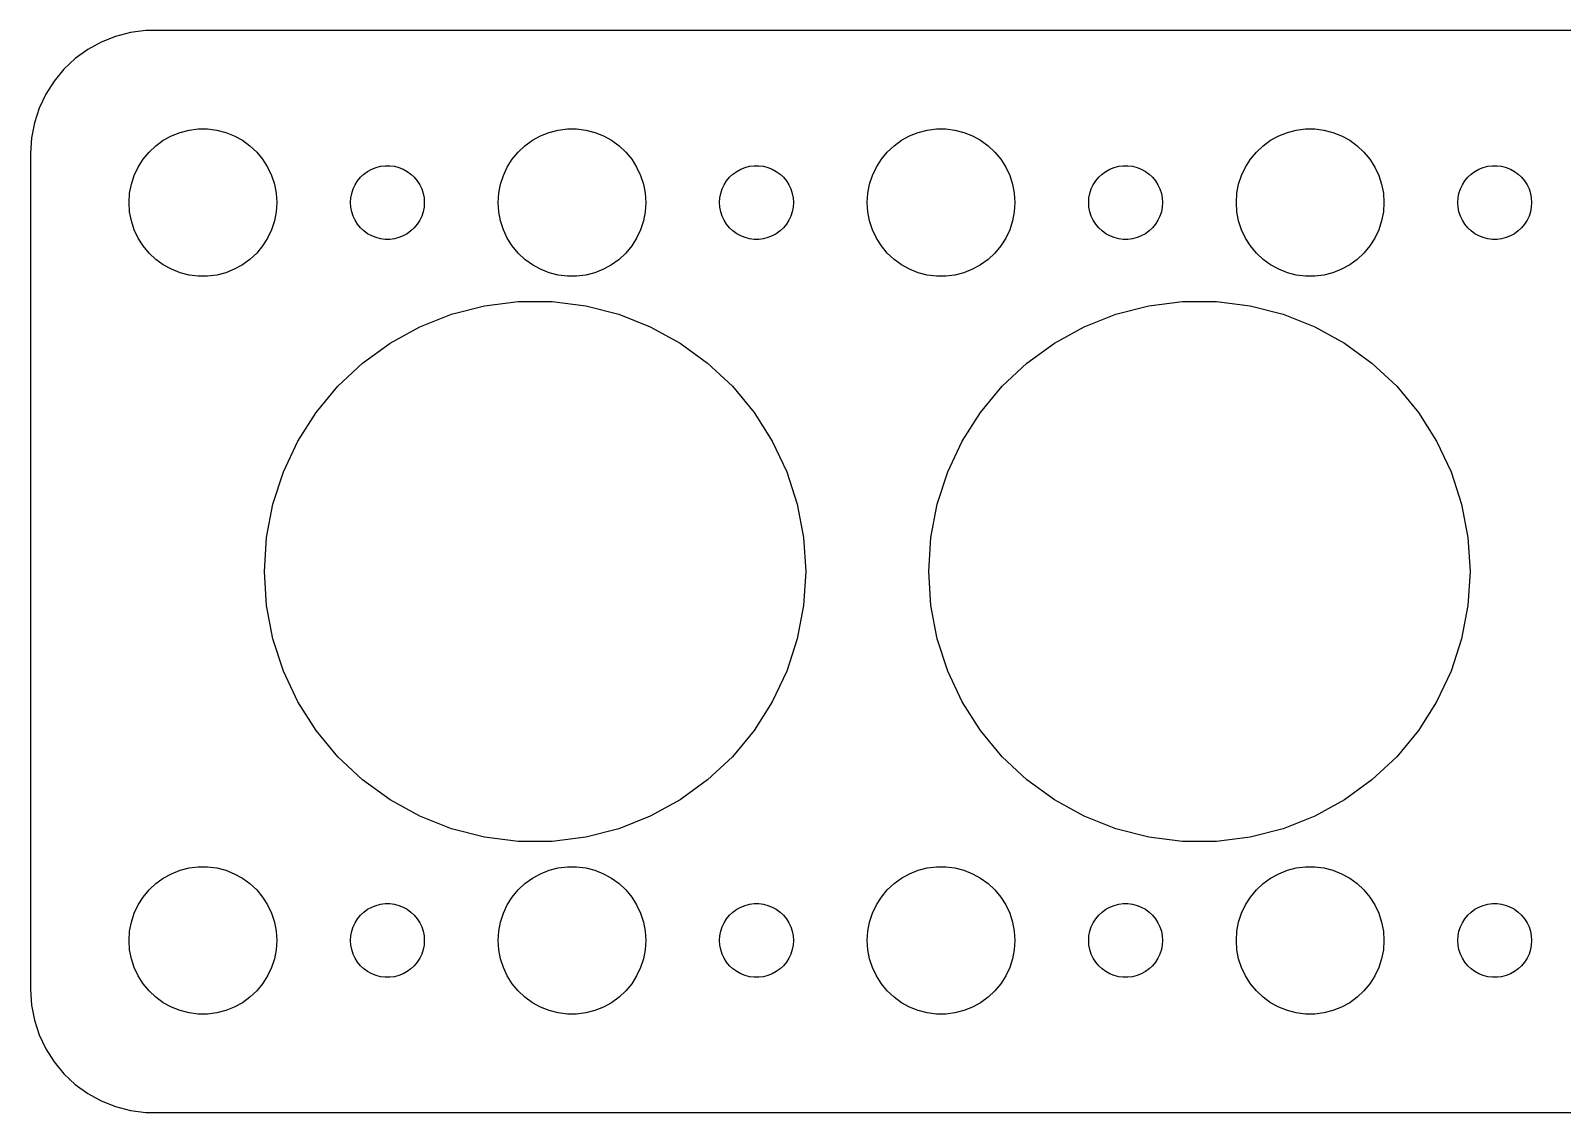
# Model space of a CAD drawing. Header units: metres. Extents: x -74 to 74, y 32 to 76.
# Drawn here: x -74.5 to -12.2, y 32 to 76 of the extents above; entities that cross this region are included whole.
import ezdxf

# ---------------------------------------------------------------- set-up
doc = ezdxf.new("R2010")
doc.units = ezdxf.units.M

msp = doc.modelspace()

# ---------------------------------------------------------------- linework, layer by layer
for p, q in [((-69.8139, 75.9901), (-70.4369, 75.9114)), ((69.8139, 75.9901), (-69.8139, 75.9901)), ((-71.6289, 75.5241), (-72.1791, 75.2216)), ((-71.0451, 75.7553), (-71.6289, 75.5241)), ((-70.4369, 75.9114), (-71.0451, 75.7553)), ((-72.6871, 74.8526), (-73.1448, 74.4227)), ((-72.1791, 75.2216), (-72.6871, 74.8526)), ((-73.1448, 74.4227), (-73.5451, 73.9389)), ((-73.5451, 73.9389), (-73.8815, 73.4088)), ((-74.1489, 72.8406), (-74.3429, 72.2434)), ((-73.8815, 73.4088), (-74.1489, 72.8406)), ((-74.3429, 72.2434), (-74.4606, 71.6267)), ((-74.4606, 71.6267), (-74.5, 71)), ((-69.1075, 71.533), (-68.7773, 71.7145)), ((-68.7773, 71.7145), (-68.427, 71.8532)), ((-68.427, 71.8532), (-68.0621, 71.9469)), ((-68.0621, 71.9469), (-67.6884, 71.9941)), ((-67.6884, 71.9941), (-67.3116, 71.9941)), ((-67.3116, 71.9941), (-66.9379, 71.9469)), ((-66.9379, 71.9469), (-66.573, 71.8532)), ((-66.573, 71.8532), (-66.2227, 71.7145)), ((-66.2227, 71.7145), (-65.8925, 71.533)), ((-54.1075, 71.533), (-53.7773, 71.7145)), ((-53.7773, 71.7145), (-53.427, 71.8532)), ((-53.427, 71.8532), (-53.0621, 71.9469)), ((-53.0621, 71.9469), (-52.6884, 71.9941)), ((-52.6884, 71.9941), (-52.3116, 71.9941)), ((-52.3116, 71.9941), (-51.9379, 71.9469)), ((-51.9379, 71.9469), (-51.5729, 71.8532)), ((-51.5729, 71.8532), (-51.2227, 71.7145)), ((-51.2227, 71.7145), (-50.8925, 71.533)), ((-39.1075, 71.533), (-38.7773, 71.7145)), ((-38.7773, 71.7145), (-38.427, 71.8532)), ((-38.427, 71.8532), (-38.0621, 71.9469)), ((-38.0621, 71.9469), (-37.6884, 71.9941)), ((-37.6884, 71.9941), (-37.3116, 71.9941)), ((-37.3116, 71.9941), (-36.9379, 71.9469)), ((-36.9379, 71.9469), (-36.5729, 71.8532)), ((-36.5729, 71.8532), (-36.2227, 71.7145)), ((-36.2227, 71.7145), (-35.8925, 71.533)), ((-24.1075, 71.533), (-23.7773, 71.7145)), ((-23.7773, 71.7145), (-23.427, 71.8532)), ((-23.427, 71.8532), (-23.0621, 71.9469)), ((-23.0621, 71.9469), (-22.6884, 71.9941)), ((-22.6884, 71.9941), (-22.3116, 71.9941)), ((-22.3116, 71.9941), (-21.9379, 71.9469)), ((-21.9379, 71.9469), (-21.5729, 71.8532)), ((-21.5729, 71.8532), (-21.2227, 71.7145)), ((-21.2227, 71.7145), (-20.8925, 71.533)), ((-74.5, 71), (-74.5, 37)), ((-69.927, 70.7634), (-69.6869, 71.0536)), ((-69.6869, 71.0536), (-69.4123, 71.3115)), ((-69.4123, 71.3115), (-69.1075, 71.533)), ((-65.8925, 71.533), (-65.5877, 71.3115)), ((-65.5877, 71.3115), (-65.3131, 71.0536)), ((-65.3131, 71.0536), (-65.073, 70.7634)), ((-54.927, 70.7634), (-54.6869, 71.0536)), ((-54.6869, 71.0536), (-54.4123, 71.3115)), ((-54.4123, 71.3115), (-54.1075, 71.533)), ((-50.8925, 71.533), (-50.5877, 71.3115)), ((-50.5877, 71.3115), (-50.3131, 71.0536)), ((-50.3131, 71.0536), (-50.0729, 70.7634)), ((-39.927, 70.7634), (-39.6869, 71.0536)), ((-39.6869, 71.0536), (-39.4123, 71.3115)), ((-39.4123, 71.3115), (-39.1075, 71.533)), ((-35.8925, 71.533), (-35.5877, 71.3115)), ((-35.5877, 71.3115), (-35.3131, 71.0536)), ((-35.3131, 71.0536), (-35.0729, 70.7634)), ((-24.927, 70.7634), (-24.6869, 71.0536)), ((-24.6869, 71.0536), (-24.4123, 71.3115)), ((-24.4123, 71.3115), (-24.1075, 71.533)), ((-20.8925, 71.533), (-20.5877, 71.3115)), ((-20.5877, 71.3115), (-20.3131, 71.0536)), ((-20.3131, 71.0536), (-20.0729, 70.7634)), ((-70.2893, 70.1044), (-70.1289, 70.4453)), ((-70.1289, 70.4453), (-69.927, 70.7634)), ((-65.073, 70.7634), (-64.8711, 70.4453)), ((-64.8711, 70.4453), (-64.7107, 70.1044)), ((-60.8037, 70.2665), (-60.6387, 70.3572)), ((-60.6387, 70.3572), (-60.4635, 70.4266)), ((-60.4635, 70.4266), (-60.2811, 70.4734)), ((-60.2811, 70.4734), (-60.0942, 70.497)), ((-60.0942, 70.497), (-59.9058, 70.497)), ((-59.9058, 70.497), (-59.7189, 70.4734)), ((-59.7189, 70.4734), (-59.5365, 70.4266)), ((-59.5365, 70.4266), (-59.3613, 70.3572)), ((-59.3613, 70.3572), (-59.1963, 70.2665)), ((-55.2893, 70.1044), (-55.1289, 70.4453)), ((-55.1289, 70.4453), (-54.927, 70.7634)), ((-50.0729, 70.7634), (-49.8711, 70.4453)), ((-49.8711, 70.4453), (-49.7107, 70.1044)), ((-45.8037, 70.2665), (-45.6387, 70.3572)), ((-45.6387, 70.3572), (-45.4635, 70.4266)), ((-45.4635, 70.4266), (-45.2811, 70.4734)), ((-45.2811, 70.4734), (-45.0942, 70.497)), ((-45.0942, 70.497), (-44.9058, 70.497)), ((-44.9058, 70.497), (-44.7189, 70.4734)), ((-44.7189, 70.4734), (-44.5365, 70.4266)), ((-44.5365, 70.4266), (-44.3613, 70.3572)), ((-44.3613, 70.3572), (-44.1963, 70.2665)), ((-40.2893, 70.1044), (-40.1289, 70.4453)), ((-40.1289, 70.4453), (-39.927, 70.7634)), ((-35.0729, 70.7634), (-34.8711, 70.4453)), ((-34.8711, 70.4453), (-34.7107, 70.1044)), ((-30.8037, 70.2665), (-30.6387, 70.3572)), ((-30.6387, 70.3572), (-30.4635, 70.4266)), ((-30.4635, 70.4266), (-30.2811, 70.4734)), ((-30.2811, 70.4734), (-30.0942, 70.497)), ((-30.0942, 70.497), (-29.9058, 70.497)), ((-29.9058, 70.497), (-29.7189, 70.4734)), ((-29.7189, 70.4734), (-29.5365, 70.4266)), ((-29.5365, 70.4266), (-29.3613, 70.3572)), ((-29.3613, 70.3572), (-29.1963, 70.2665)), ((-25.2893, 70.1044), (-25.1289, 70.4453)), ((-25.1289, 70.4453), (-24.927, 70.7634)), ((-20.0729, 70.7634), (-19.8711, 70.4453)), ((-19.8711, 70.4453), (-19.7107, 70.1044)), ((-15.8037, 70.2665), (-15.6387, 70.3572)), ((-15.6387, 70.3572), (-15.4635, 70.4266)), ((-15.4635, 70.4266), (-15.2811, 70.4734)), ((-15.2811, 70.4734), (-15.0942, 70.497)), ((-15.0942, 70.497), (-14.9058, 70.497)), ((-14.9058, 70.497), (-14.7189, 70.4734)), ((-14.7189, 70.4734), (-14.5365, 70.4266)), ((-14.5365, 70.4266), (-14.3613, 70.3572)), ((-14.3613, 70.3572), (-14.1963, 70.2665)), ((-70.4763, 69.376), (-70.4057, 69.7461)), ((-70.4057, 69.7461), (-70.2893, 70.1044)), ((-64.7107, 70.1044), (-64.5943, 69.7461)), ((-64.5943, 69.7461), (-64.5237, 69.376)), ((-61.3947, 69.5522), (-61.3145, 69.7226)), ((-61.3145, 69.7226), (-61.2135, 69.8817)), ((-61.2135, 69.8817), (-61.0934, 70.0268)), ((-61.0934, 70.0268), (-60.9561, 70.1558)), ((-60.9561, 70.1558), (-60.8037, 70.2665)), ((-59.1963, 70.2665), (-59.0439, 70.1558)), ((-59.0439, 70.1558), (-58.9065, 70.0268)), ((-58.9065, 70.0268), (-58.7865, 69.8817)), ((-58.7865, 69.8817), (-58.6855, 69.7226)), ((-58.6855, 69.7226), (-58.6053, 69.5522)), ((-55.4763, 69.376), (-55.4057, 69.7461)), ((-55.4057, 69.7461), (-55.2893, 70.1044)), ((-49.7107, 70.1044), (-49.5942, 69.7461)), ((-49.5942, 69.7461), (-49.5237, 69.376)), ((-46.3947, 69.5522), (-46.3145, 69.7226)), ((-46.3145, 69.7226), (-46.2135, 69.8817)), ((-46.2135, 69.8817), (-46.0934, 70.0268)), ((-46.0934, 70.0268), (-45.9561, 70.1558)), ((-45.9561, 70.1558), (-45.8037, 70.2665)), ((-44.1963, 70.2665), (-44.0439, 70.1558)), ((-44.0439, 70.1558), (-43.9065, 70.0268)), ((-43.9065, 70.0268), (-43.7865, 69.8817)), ((-43.7865, 69.8817), (-43.6855, 69.7226)), ((-43.6855, 69.7226), (-43.6053, 69.5522)), ((-40.4763, 69.376), (-40.4057, 69.7461)), ((-40.4057, 69.7461), (-40.2893, 70.1044)), ((-34.7107, 70.1044), (-34.5942, 69.7461)), ((-34.5942, 69.7461), (-34.5237, 69.376)), ((-31.3947, 69.5522), (-31.3145, 69.7226)), ((-31.3145, 69.7226), (-31.2135, 69.8817)), ((-31.2135, 69.8817), (-31.0934, 70.0268)), ((-31.0934, 70.0268), (-30.9561, 70.1558)), ((-30.9561, 70.1558), (-30.8037, 70.2665)), ((-29.1963, 70.2665), (-29.0439, 70.1558)), ((-29.0439, 70.1558), (-28.9065, 70.0268)), ((-28.9065, 70.0268), (-28.7865, 69.8817)), ((-28.7865, 69.8817), (-28.6855, 69.7226)), ((-28.6855, 69.7226), (-28.6053, 69.5522)), ((-25.4763, 69.376), (-25.4057, 69.7461)), ((-25.4057, 69.7461), (-25.2893, 70.1044)), ((-19.7107, 70.1044), (-19.5942, 69.7461)), ((-19.5942, 69.7461), (-19.5237, 69.376)), ((-16.3947, 69.5522), (-16.3145, 69.7226)), ((-16.3145, 69.7226), (-16.2135, 69.8817)), ((-16.2135, 69.8817), (-16.0934, 70.0268)), ((-16.0934, 70.0268), (-15.9561, 70.1558)), ((-15.9561, 70.1558), (-15.8037, 70.2665)), ((-14.1963, 70.2665), (-14.0439, 70.1558)), ((-14.0439, 70.1558), (-13.9065, 70.0268)), ((-13.9065, 70.0268), (-13.7865, 69.8817)), ((-13.7865, 69.8817), (-13.6855, 69.7226)), ((-13.6855, 69.7226), (-13.6053, 69.5522)), ((-70.5, 69), (-70.4763, 69.376)), ((-64.5237, 69.376), (-64.5, 69)), ((-61.5, 69), (-61.4882, 69.188)), ((-61.4882, 69.188), (-61.4529, 69.373)), ((-61.4529, 69.373), (-61.3947, 69.5522)), ((-58.6053, 69.5522), (-58.5471, 69.373)), ((-58.5471, 69.373), (-58.5118, 69.188)), ((-58.5118, 69.188), (-58.5, 69)), ((-55.5, 69), (-55.4763, 69.376)), ((-49.5237, 69.376), (-49.5, 69)), ((-46.5, 69), (-46.4882, 69.188)), ((-46.4882, 69.188), (-46.4529, 69.373)), ((-46.4529, 69.373), (-46.3947, 69.5522)), ((-43.6053, 69.5522), (-43.5471, 69.373)), ((-43.5471, 69.373), (-43.5118, 69.188)), ((-43.5118, 69.188), (-43.5, 69)), ((-40.5, 69), (-40.4763, 69.376)), ((-34.5237, 69.376), (-34.5, 69)), ((-31.5, 69), (-31.4882, 69.188)), ((-31.4882, 69.188), (-31.4529, 69.373)), ((-31.4529, 69.373), (-31.3947, 69.5522)), ((-28.6053, 69.5522), (-28.5471, 69.373)), ((-28.5471, 69.373), (-28.5118, 69.188)), ((-28.5118, 69.188), (-28.5, 69)), ((-25.5, 69), (-25.4763, 69.376)), ((-19.5237, 69.376), (-19.5, 69)), ((-16.5, 69), (-16.4882, 69.188)), ((-16.4882, 69.188), (-16.4529, 69.373)), ((-16.4529, 69.373), (-16.3947, 69.5522)), ((-13.6053, 69.5522), (-13.5471, 69.373)), ((-13.5471, 69.373), (-13.5118, 69.188)), ((-13.5118, 69.188), (-13.5, 69)), ((-70.4763, 68.624), (-70.5, 69)), ((-70.4057, 68.2539), (-70.4763, 68.624)), ((-64.5237, 68.624), (-64.5943, 68.2539)), ((-64.5, 69), (-64.5237, 68.624)), ((-61.4882, 68.812), (-61.5, 69)), ((-61.4529, 68.627), (-61.4882, 68.812)), ((-61.3947, 68.4478), (-61.4529, 68.627)), ((-58.5471, 68.627), (-58.6053, 68.4478)), ((-58.5118, 68.812), (-58.5471, 68.627)), ((-58.5, 69), (-58.5118, 68.812)), ((-55.4763, 68.624), (-55.5, 69)), ((-55.4057, 68.2539), (-55.4763, 68.624)), ((-49.5237, 68.624), (-49.5942, 68.2539)), ((-49.5, 69), (-49.5237, 68.624)), ((-46.4882, 68.812), (-46.5, 69)), ((-46.4529, 68.627), (-46.4882, 68.812)), ((-46.3947, 68.4478), (-46.4529, 68.627)), ((-43.5471, 68.627), (-43.6053, 68.4478)), ((-43.5118, 68.812), (-43.5471, 68.627)), ((-43.5, 69), (-43.5118, 68.812)), ((-40.4763, 68.624), (-40.5, 69)), ((-40.4057, 68.2539), (-40.4763, 68.624)), ((-34.5237, 68.624), (-34.5942, 68.2539)), ((-34.5, 69), (-34.5237, 68.624)), ((-31.4882, 68.812), (-31.5, 69)), ((-31.4529, 68.627), (-31.4882, 68.812)), ((-31.3947, 68.4478), (-31.4529, 68.627)), ((-28.5471, 68.627), (-28.6053, 68.4478)), ((-28.5118, 68.812), (-28.5471, 68.627)), ((-28.5, 69), (-28.5118, 68.812)), ((-25.4763, 68.624), (-25.5, 69)), ((-25.4057, 68.2539), (-25.4763, 68.624)), ((-19.5237, 68.624), (-19.5942, 68.2539)), ((-19.5, 69), (-19.5237, 68.624)), ((-16.4882, 68.812), (-16.5, 69)), ((-16.4529, 68.627), (-16.4882, 68.812)), ((-16.3947, 68.4478), (-16.4529, 68.627)), ((-13.5471, 68.627), (-13.6053, 68.4478)), ((-13.5118, 68.812), (-13.5471, 68.627)), ((-13.5, 69), (-13.5118, 68.812)), ((-70.2893, 67.8956), (-70.4057, 68.2539)), ((-70.1289, 67.5547), (-70.2893, 67.8956)), ((-64.7107, 67.8956), (-64.8711, 67.5547)), ((-64.5943, 68.2539), (-64.7107, 67.8956)), ((-61.3145, 68.2774), (-61.3947, 68.4478)), ((-61.2135, 68.1183), (-61.3145, 68.2774)), ((-61.0934, 67.9732), (-61.2135, 68.1183)), ((-60.9561, 67.8442), (-61.0934, 67.9732)), ((-58.9065, 67.9732), (-59.0439, 67.8442)), ((-58.7865, 68.1183), (-58.9065, 67.9732)), ((-58.6855, 68.2774), (-58.7865, 68.1183)), ((-58.6053, 68.4478), (-58.6855, 68.2774)), ((-55.2893, 67.8956), (-55.4057, 68.2539)), ((-55.1289, 67.5547), (-55.2893, 67.8956)), ((-49.7107, 67.8956), (-49.8711, 67.5547)), ((-49.5942, 68.2539), (-49.7107, 67.8956)), ((-46.3145, 68.2774), (-46.3947, 68.4478)), ((-46.2135, 68.1183), (-46.3145, 68.2774)), ((-46.0934, 67.9732), (-46.2135, 68.1183)), ((-45.9561, 67.8442), (-46.0934, 67.9732)), ((-43.9065, 67.9732), (-44.0439, 67.8442)), ((-43.7865, 68.1183), (-43.9065, 67.9732)), ((-43.6855, 68.2774), (-43.7865, 68.1183)), ((-43.6053, 68.4478), (-43.6855, 68.2774)), ((-40.2893, 67.8956), (-40.4057, 68.2539)), ((-40.1289, 67.5547), (-40.2893, 67.8956)), ((-34.7107, 67.8956), (-34.8711, 67.5547)), ((-34.5942, 68.2539), (-34.7107, 67.8956)), ((-31.3145, 68.2774), (-31.3947, 68.4478)), ((-31.2135, 68.1183), (-31.3145, 68.2774)), ((-31.0934, 67.9732), (-31.2135, 68.1183)), ((-30.9561, 67.8442), (-31.0934, 67.9732)), ((-28.9065, 67.9732), (-29.0439, 67.8442)), ((-28.7865, 68.1183), (-28.9065, 67.9732)), ((-28.6855, 68.2774), (-28.7865, 68.1183)), ((-28.6053, 68.4478), (-28.6855, 68.2774)), ((-25.2893, 67.8956), (-25.4057, 68.2539)), ((-25.1289, 67.5547), (-25.2893, 67.8956)), ((-19.7107, 67.8956), (-19.8711, 67.5547)), ((-19.5942, 68.2539), (-19.7107, 67.8956)), ((-16.3145, 68.2774), (-16.3947, 68.4478)), ((-16.2135, 68.1183), (-16.3145, 68.2774)), ((-16.0934, 67.9732), (-16.2135, 68.1183)), ((-15.9561, 67.8442), (-16.0934, 67.9732)), ((-13.9065, 67.9732), (-14.0439, 67.8442)), ((-13.7865, 68.1183), (-13.9065, 67.9732)), ((-13.6855, 68.2774), (-13.7865, 68.1183)), ((-13.6053, 68.4478), (-13.6855, 68.2774)), ((-69.927, 67.2366), (-70.1289, 67.5547)), ((-69.6869, 66.9464), (-69.927, 67.2366)), ((-65.073, 67.2366), (-65.3131, 66.9464)), ((-64.8711, 67.5547), (-65.073, 67.2366)), ((-60.8037, 67.7335), (-60.9561, 67.8442)), ((-60.6387, 67.6427), (-60.8037, 67.7335)), ((-60.4635, 67.5734), (-60.6387, 67.6427)), ((-60.2811, 67.5266), (-60.4635, 67.5734)), ((-60.0942, 67.5029), (-60.2811, 67.5266)), ((-59.9058, 67.5029), (-60.0942, 67.5029)), ((-59.7189, 67.5266), (-59.9058, 67.5029)), ((-59.5365, 67.5734), (-59.7189, 67.5266)), ((-59.3613, 67.6427), (-59.5365, 67.5734)), ((-59.1963, 67.7335), (-59.3613, 67.6427)), ((-59.0439, 67.8442), (-59.1963, 67.7335)), ((-54.927, 67.2366), (-55.1289, 67.5547)), ((-54.6869, 66.9464), (-54.927, 67.2366)), ((-50.0729, 67.2366), (-50.3131, 66.9464)), ((-49.8711, 67.5547), (-50.0729, 67.2366)), ((-45.8037, 67.7335), (-45.9561, 67.8442)), ((-45.6387, 67.6427), (-45.8037, 67.7335)), ((-45.4635, 67.5734), (-45.6387, 67.6427)), ((-45.2811, 67.5266), (-45.4635, 67.5734)), ((-45.0942, 67.5029), (-45.2811, 67.5266)), ((-44.9058, 67.5029), (-45.0942, 67.5029)), ((-44.7189, 67.5266), (-44.9058, 67.5029)), ((-44.5365, 67.5734), (-44.7189, 67.5266)), ((-44.3613, 67.6427), (-44.5365, 67.5734)), ((-44.1963, 67.7335), (-44.3613, 67.6427)), ((-44.0439, 67.8442), (-44.1963, 67.7335)), ((-39.927, 67.2366), (-40.1289, 67.5547)), ((-39.6869, 66.9464), (-39.927, 67.2366)), ((-35.0729, 67.2366), (-35.3131, 66.9464)), ((-34.8711, 67.5547), (-35.0729, 67.2366)), ((-30.8037, 67.7335), (-30.9561, 67.8442)), ((-30.6387, 67.6427), (-30.8037, 67.7335)), ((-30.4635, 67.5734), (-30.6387, 67.6427)), ((-30.2811, 67.5266), (-30.4635, 67.5734)), ((-30.0942, 67.5029), (-30.2811, 67.5266)), ((-29.9058, 67.5029), (-30.0942, 67.5029)), ((-29.7189, 67.5266), (-29.9058, 67.5029)), ((-29.5365, 67.5734), (-29.7189, 67.5266)), ((-29.3613, 67.6427), (-29.5365, 67.5734)), ((-29.1963, 67.7335), (-29.3613, 67.6427)), ((-29.0439, 67.8442), (-29.1963, 67.7335)), ((-24.927, 67.2366), (-25.1289, 67.5547)), ((-24.6869, 66.9464), (-24.927, 67.2366)), ((-20.0729, 67.2366), (-20.3131, 66.9464)), ((-19.8711, 67.5547), (-20.0729, 67.2366)), ((-15.8037, 67.7335), (-15.9561, 67.8442)), ((-15.6387, 67.6427), (-15.8037, 67.7335)), ((-15.4635, 67.5734), (-15.6387, 67.6427)), ((-15.2811, 67.5266), (-15.4635, 67.5734)), ((-15.0942, 67.5029), (-15.2811, 67.5266)), ((-14.9058, 67.5029), (-15.0942, 67.5029)), ((-14.7189, 67.5266), (-14.9058, 67.5029)), ((-14.5365, 67.5734), (-14.7189, 67.5266)), ((-14.3613, 67.6427), (-14.5365, 67.5734)), ((-14.1963, 67.7335), (-14.3613, 67.6427)), ((-14.0439, 67.8442), (-14.1963, 67.7335)), ((-69.4123, 66.6884), (-69.6869, 66.9464)), ((-69.1075, 66.467), (-69.4123, 66.6884)), ((-65.5877, 66.6884), (-65.8925, 66.467)), ((-65.3131, 66.9464), (-65.5877, 66.6884)), ((-54.4123, 66.6884), (-54.6869, 66.9464)), ((-54.1075, 66.467), (-54.4123, 66.6884)), ((-50.5877, 66.6884), (-50.8925, 66.467)), ((-50.3131, 66.9464), (-50.5877, 66.6884)), ((-39.4123, 66.6884), (-39.6869, 66.9464)), ((-39.1075, 66.467), (-39.4123, 66.6884)), ((-35.5877, 66.6884), (-35.8925, 66.467)), ((-35.3131, 66.9464), (-35.5877, 66.6884)), ((-24.4123, 66.6884), (-24.6869, 66.9464)), ((-24.1075, 66.467), (-24.4123, 66.6884)), ((-20.5877, 66.6884), (-20.8925, 66.467)), ((-20.3131, 66.9464), (-20.5877, 66.6884)), ((-68.7773, 66.2855), (-69.1075, 66.467)), ((-68.427, 66.1468), (-68.7773, 66.2855)), ((-68.0621, 66.0531), (-68.427, 66.1468)), ((-67.6884, 66.0059), (-68.0621, 66.0531)), ((-67.3116, 66.0059), (-67.6884, 66.0059)), ((-66.9379, 66.0531), (-67.3116, 66.0059)), ((-66.573, 66.1468), (-66.9379, 66.0531)), ((-66.2227, 66.2855), (-66.573, 66.1468)), ((-65.8925, 66.467), (-66.2227, 66.2855)), ((-53.7773, 66.2855), (-54.1075, 66.467)), ((-53.427, 66.1468), (-53.7773, 66.2855)), ((-53.0621, 66.0531), (-53.427, 66.1468)), ((-52.6884, 66.0059), (-53.0621, 66.0531)), ((-52.3116, 66.0059), (-52.6884, 66.0059)), ((-51.9379, 66.0531), (-52.3116, 66.0059)), ((-51.5729, 66.1468), (-51.9379, 66.0531)), ((-51.2227, 66.2855), (-51.5729, 66.1468)), ((-50.8925, 66.467), (-51.2227, 66.2855)), ((-38.7773, 66.2855), (-39.1075, 66.467)), ((-38.427, 66.1468), (-38.7773, 66.2855)), ((-38.0621, 66.0531), (-38.427, 66.1468)), ((-37.6884, 66.0059), (-38.0621, 66.0531)), ((-37.3116, 66.0059), (-37.6884, 66.0059)), ((-36.9379, 66.0531), (-37.3116, 66.0059)), ((-36.5729, 66.1468), (-36.9379, 66.0531)), ((-36.2227, 66.2855), (-36.5729, 66.1468)), ((-35.8925, 66.467), (-36.2227, 66.2855)), ((-23.7773, 66.2855), (-24.1075, 66.467)), ((-23.427, 66.1468), (-23.7773, 66.2855)), ((-23.0621, 66.0531), (-23.427, 66.1468)), ((-22.6884, 66.0059), (-23.0621, 66.0531)), ((-22.3116, 66.0059), (-22.6884, 66.0059)), ((-21.9379, 66.0531), (-22.3116, 66.0059)), ((-21.5729, 66.1468), (-21.9379, 66.0531)), ((-21.2227, 66.2855), (-21.5729, 66.1468)), ((-20.8925, 66.467), (-21.2227, 66.2855)), ((-57.3992, 64.4616), (-56.0612, 64.8051)), ((-56.0612, 64.8051), (-54.6907, 64.9783)), ((-54.6907, 64.9783), (-53.3093, 64.9783)), ((-53.3093, 64.9783), (-51.9388, 64.8051)), ((-51.9388, 64.8051), (-50.6008, 64.4616)), ((-30.3992, 64.4616), (-29.0612, 64.8051)), ((-29.0612, 64.8051), (-27.6907, 64.9783)), ((-27.6907, 64.9783), (-26.3093, 64.9783)), ((-26.3093, 64.9783), (-24.9388, 64.8051)), ((-24.9388, 64.8051), (-23.6008, 64.4616)), ((-58.6836, 63.9531), (-57.3992, 64.4616)), ((-50.6008, 64.4616), (-49.3164, 63.9531)), ((-31.6836, 63.9531), (-30.3992, 64.4616)), ((-23.6008, 64.4616), (-22.3164, 63.9531)), ((-59.8941, 63.2876), (-58.6836, 63.9531)), ((-49.3164, 63.9531), (-48.1059, 63.2876)), ((-32.8941, 63.2876), (-31.6836, 63.9531)), ((-22.3164, 63.9531), (-21.1059, 63.2876)), ((-61.0117, 62.4756), (-59.8941, 63.2876)), ((-48.1059, 63.2876), (-46.9883, 62.4756)), ((-34.0117, 62.4756), (-32.8941, 63.2876)), ((-21.1059, 63.2876), (-19.9883, 62.4756)), ((-62.0186, 61.53), (-61.0117, 62.4756)), ((-46.9883, 62.4756), (-45.9813, 61.53)), ((-35.0186, 61.53), (-34.0117, 62.4756)), ((-19.9883, 62.4756), (-18.9813, 61.53)), ((-62.8992, 60.4656), (-62.0186, 61.53)), ((-45.9813, 61.53), (-45.1008, 60.4656)), ((-35.8992, 60.4656), (-35.0186, 61.53)), ((-18.9813, 61.53), (-18.1008, 60.4656)), ((-63.6394, 59.2993), (-62.8992, 60.4656)), ((-45.1008, 60.4656), (-44.3606, 59.2993)), ((-36.6394, 59.2993), (-35.8992, 60.4656)), ((-18.1008, 60.4656), (-17.3606, 59.2993)), ((-64.2275, 58.0494), (-63.6394, 59.2993)), ((-44.3606, 59.2993), (-43.7724, 58.0494)), ((-37.2275, 58.0494), (-36.6394, 59.2993)), ((-17.3606, 59.2993), (-16.7724, 58.0494)), ((-64.6544, 56.7356), (-64.2275, 58.0494)), ((-43.7724, 58.0494), (-43.3456, 56.7356)), ((-37.6544, 56.7356), (-37.2275, 58.0494)), ((-16.7724, 58.0494), (-16.3456, 56.7356)), ((-64.9133, 55.3787), (-64.6544, 56.7356)), ((-43.3456, 56.7356), (-43.0867, 55.3787)), ((-37.9133, 55.3787), (-37.6544, 56.7356)), ((-16.3456, 56.7356), (-16.0867, 55.3787)), ((-65, 54), (-64.9133, 55.3787)), ((-43.0867, 55.3787), (-43, 54)), ((-38, 54), (-37.9133, 55.3787)), ((-16.0867, 55.3787), (-16, 54)), ((-64.9133, 52.6213), (-65, 54)), ((-43, 54), (-43.0867, 52.6213)), ((-37.9133, 52.6213), (-38, 54)), ((-16, 54), (-16.0867, 52.6213)), ((-64.6544, 51.2644), (-64.9133, 52.6213)), ((-43.0867, 52.6213), (-43.3456, 51.2644)), ((-37.6544, 51.2644), (-37.9133, 52.6213)), ((-16.0867, 52.6213), (-16.3456, 51.2644)), ((-64.2275, 49.9506), (-64.6544, 51.2644)), ((-43.3456, 51.2644), (-43.7724, 49.9506)), ((-37.2275, 49.9506), (-37.6544, 51.2644)), ((-16.3456, 51.2644), (-16.7724, 49.9506)), ((-63.6394, 48.7007), (-64.2275, 49.9506)), ((-43.7724, 49.9506), (-44.3606, 48.7007)), ((-36.6394, 48.7007), (-37.2275, 49.9506)), ((-16.7724, 49.9506), (-17.3606, 48.7007)), ((-62.8992, 47.5344), (-63.6394, 48.7007)), ((-44.3606, 48.7007), (-45.1008, 47.5344)), ((-35.8992, 47.5344), (-36.6394, 48.7007)), ((-17.3606, 48.7007), (-18.1008, 47.5344)), ((-62.0186, 46.47), (-62.8992, 47.5344)), ((-45.1008, 47.5344), (-45.9813, 46.47)), ((-35.0186, 46.47), (-35.8992, 47.5344)), ((-18.1008, 47.5344), (-18.9813, 46.47)), ((-61.0117, 45.5244), (-62.0186, 46.47)), ((-45.9813, 46.47), (-46.9883, 45.5244)), ((-34.0117, 45.5244), (-35.0186, 46.47)), ((-18.9813, 46.47), (-19.9883, 45.5244)), ((-59.8941, 44.7124), (-61.0117, 45.5244)), ((-46.9883, 45.5244), (-48.1059, 44.7124)), ((-32.8941, 44.7124), (-34.0117, 45.5244)), ((-19.9883, 45.5244), (-21.1059, 44.7124)), ((-58.6836, 44.0469), (-59.8941, 44.7124)), ((-48.1059, 44.7124), (-49.3164, 44.0469)), ((-31.6836, 44.0469), (-32.8941, 44.7124)), ((-21.1059, 44.7124), (-22.3164, 44.0469)), ((-57.3992, 43.5384), (-58.6836, 44.0469)), ((-49.3164, 44.0469), (-50.6008, 43.5384)), ((-30.3992, 43.5384), (-31.6836, 44.0469)), ((-22.3164, 44.0469), (-23.6008, 43.5384)), ((-56.0612, 43.1949), (-57.3992, 43.5384)), ((-54.6907, 43.0217), (-56.0612, 43.1949)), ((-53.3093, 43.0217), (-54.6907, 43.0217)), ((-51.9388, 43.1949), (-53.3093, 43.0217)), ((-50.6008, 43.5384), (-51.9388, 43.1949)), ((-29.0612, 43.1949), (-30.3992, 43.5384)), ((-27.6907, 43.0217), (-29.0612, 43.1949)), ((-26.3093, 43.0217), (-27.6907, 43.0217)), ((-24.9388, 43.1949), (-26.3093, 43.0217)), ((-23.6008, 43.5384), (-24.9388, 43.1949)), ((-69.1075, 41.533), (-68.7773, 41.7145)), ((-68.7773, 41.7145), (-68.427, 41.8532)), ((-68.427, 41.8532), (-68.0621, 41.9469)), ((-68.0621, 41.9469), (-67.6884, 41.9941)), ((-67.6884, 41.9941), (-67.3116, 41.9941)), ((-67.3116, 41.9941), (-66.9379, 41.9469)), ((-66.9379, 41.9469), (-66.573, 41.8532)), ((-66.573, 41.8532), (-66.2227, 41.7145)), ((-66.2227, 41.7145), (-65.8925, 41.533)), ((-54.1075, 41.533), (-53.7773, 41.7145)), ((-53.7773, 41.7145), (-53.427, 41.8532)), ((-53.427, 41.8532), (-53.0621, 41.9469)), ((-53.0621, 41.9469), (-52.6884, 41.9941)), ((-52.6884, 41.9941), (-52.3116, 41.9941)), ((-52.3116, 41.9941), (-51.9379, 41.9469)), ((-51.9379, 41.9469), (-51.5729, 41.8532)), ((-51.5729, 41.8532), (-51.2227, 41.7145)), ((-51.2227, 41.7145), (-50.8925, 41.533)), ((-39.1075, 41.533), (-38.7773, 41.7145)), ((-38.7773, 41.7145), (-38.427, 41.8532)), ((-38.427, 41.8532), (-38.0621, 41.9469)), ((-38.0621, 41.9469), (-37.6884, 41.9941)), ((-37.6884, 41.9941), (-37.3116, 41.9941)), ((-37.3116, 41.9941), (-36.9379, 41.9469)), ((-36.9379, 41.9469), (-36.5729, 41.8532)), ((-36.5729, 41.8532), (-36.2227, 41.7145)), ((-36.2227, 41.7145), (-35.8925, 41.533)), ((-24.1075, 41.533), (-23.7773, 41.7145)), ((-23.7773, 41.7145), (-23.427, 41.8532)), ((-23.427, 41.8532), (-23.0621, 41.9469)), ((-23.0621, 41.9469), (-22.6884, 41.9941)), ((-22.6884, 41.9941), (-22.3116, 41.9941)), ((-22.3116, 41.9941), (-21.9379, 41.9469)), ((-21.9379, 41.9469), (-21.5729, 41.8532)), ((-21.5729, 41.8532), (-21.2227, 41.7145)), ((-21.2227, 41.7145), (-20.8925, 41.533)), ((-69.6869, 41.0536), (-69.4123, 41.3116)), ((-69.4123, 41.3116), (-69.1075, 41.533)), ((-65.8925, 41.533), (-65.5877, 41.3116)), ((-65.5877, 41.3116), (-65.3131, 41.0536)), ((-54.6869, 41.0536), (-54.4123, 41.3116)), ((-54.4123, 41.3116), (-54.1075, 41.533)), ((-50.8925, 41.533), (-50.5877, 41.3116)), ((-50.5877, 41.3116), (-50.3131, 41.0536)), ((-39.6869, 41.0536), (-39.4123, 41.3116)), ((-39.4123, 41.3116), (-39.1075, 41.533)), ((-35.8925, 41.533), (-35.5877, 41.3116)), ((-35.5877, 41.3116), (-35.3131, 41.0536)), ((-24.6869, 41.0536), (-24.4123, 41.3116)), ((-24.4123, 41.3116), (-24.1075, 41.533)), ((-20.8925, 41.533), (-20.5877, 41.3116)), ((-20.5877, 41.3116), (-20.3131, 41.0536)), ((-70.1289, 40.4453), (-69.927, 40.7634)), ((-69.927, 40.7634), (-69.6869, 41.0536)), ((-65.3131, 41.0536), (-65.073, 40.7634)), ((-65.073, 40.7634), (-64.8711, 40.4453)), ((-60.4635, 40.4266), (-60.2811, 40.4734)), ((-60.2811, 40.4734), (-60.0942, 40.4971)), ((-60.0942, 40.4971), (-59.9058, 40.4971)), ((-59.9058, 40.4971), (-59.7189, 40.4734)), ((-59.7189, 40.4734), (-59.5365, 40.4266)), ((-55.1289, 40.4453), (-54.927, 40.7634)), ((-54.927, 40.7634), (-54.6869, 41.0536)), ((-50.3131, 41.0536), (-50.0729, 40.7634)), ((-50.0729, 40.7634), (-49.8711, 40.4453)), ((-45.4635, 40.4266), (-45.2811, 40.4734)), ((-45.2811, 40.4734), (-45.0942, 40.4971)), ((-45.0942, 40.4971), (-44.9058, 40.4971)), ((-44.9058, 40.4971), (-44.7189, 40.4734)), ((-44.7189, 40.4734), (-44.5365, 40.4266)), ((-40.1289, 40.4453), (-39.927, 40.7634)), ((-39.927, 40.7634), (-39.6869, 41.0536)), ((-35.3131, 41.0536), (-35.0729, 40.7634)), ((-35.0729, 40.7634), (-34.8711, 40.4453)), ((-30.4635, 40.4266), (-30.2811, 40.4734)), ((-30.2811, 40.4734), (-30.0942, 40.4971)), ((-30.0942, 40.4971), (-29.9058, 40.4971)), ((-29.9058, 40.4971), (-29.7189, 40.4734)), ((-29.7189, 40.4734), (-29.5365, 40.4266)), ((-25.1289, 40.4453), (-24.927, 40.7634)), ((-24.927, 40.7634), (-24.6869, 41.0536)), ((-20.3131, 41.0536), (-20.0729, 40.7634)), ((-20.0729, 40.7634), (-19.8711, 40.4453)), ((-15.4635, 40.4266), (-15.2811, 40.4734)), ((-15.2811, 40.4734), (-15.0942, 40.4971)), ((-15.0942, 40.4971), (-14.9058, 40.4971)), ((-14.9058, 40.4971), (-14.7189, 40.4734)), ((-14.7189, 40.4734), (-14.5365, 40.4266)), ((-70.4057, 39.7461), (-70.2893, 40.1044)), ((-70.2893, 40.1044), (-70.1289, 40.4453)), ((-64.8711, 40.4453), (-64.7107, 40.1044)), ((-64.7107, 40.1044), (-64.5943, 39.7461)), ((-61.3145, 39.7226), (-61.2135, 39.8817)), ((-61.2135, 39.8817), (-61.0934, 40.0268)), ((-61.0934, 40.0268), (-60.9561, 40.1558)), ((-60.9561, 40.1558), (-60.8037, 40.2665)), ((-60.8037, 40.2665), (-60.6387, 40.3573)), ((-60.6387, 40.3573), (-60.4635, 40.4266)), ((-59.5365, 40.4266), (-59.3613, 40.3573)), ((-59.3613, 40.3573), (-59.1963, 40.2665)), ((-59.1963, 40.2665), (-59.0439, 40.1558)), ((-59.0439, 40.1558), (-58.9065, 40.0268)), ((-58.9065, 40.0268), (-58.7865, 39.8817)), ((-58.7865, 39.8817), (-58.6855, 39.7226)), ((-55.4057, 39.7461), (-55.2893, 40.1044)), ((-55.2893, 40.1044), (-55.1289, 40.4453)), ((-49.8711, 40.4453), (-49.7107, 40.1044)), ((-49.7107, 40.1044), (-49.5942, 39.7461)), ((-46.3145, 39.7226), (-46.2135, 39.8817)), ((-46.2135, 39.8817), (-46.0934, 40.0268)), ((-46.0934, 40.0268), (-45.9561, 40.1558)), ((-45.9561, 40.1558), (-45.8037, 40.2665)), ((-45.8037, 40.2665), (-45.6387, 40.3573)), ((-45.6387, 40.3573), (-45.4635, 40.4266)), ((-44.5365, 40.4266), (-44.3613, 40.3573)), ((-44.3613, 40.3573), (-44.1963, 40.2665)), ((-44.1963, 40.2665), (-44.0439, 40.1558)), ((-44.0439, 40.1558), (-43.9065, 40.0268)), ((-43.9065, 40.0268), (-43.7865, 39.8817)), ((-43.7865, 39.8817), (-43.6855, 39.7226)), ((-40.4057, 39.7461), (-40.2893, 40.1044)), ((-40.2893, 40.1044), (-40.1289, 40.4453)), ((-34.8711, 40.4453), (-34.7107, 40.1044)), ((-34.7107, 40.1044), (-34.5942, 39.7461)), ((-31.3145, 39.7226), (-31.2135, 39.8817)), ((-31.2135, 39.8817), (-31.0934, 40.0268)), ((-31.0934, 40.0268), (-30.9561, 40.1558)), ((-30.9561, 40.1558), (-30.8037, 40.2665)), ((-30.8037, 40.2665), (-30.6387, 40.3573)), ((-30.6387, 40.3573), (-30.4635, 40.4266)), ((-29.5365, 40.4266), (-29.3613, 40.3573)), ((-29.3613, 40.3573), (-29.1963, 40.2665)), ((-29.1963, 40.2665), (-29.0439, 40.1558)), ((-29.0439, 40.1558), (-28.9065, 40.0268)), ((-28.9065, 40.0268), (-28.7865, 39.8817)), ((-28.7865, 39.8817), (-28.6855, 39.7226)), ((-25.4057, 39.7461), (-25.2893, 40.1044)), ((-25.2893, 40.1044), (-25.1289, 40.4453)), ((-19.8711, 40.4453), (-19.7107, 40.1044)), ((-19.7107, 40.1044), (-19.5942, 39.7461)), ((-16.3145, 39.7226), (-16.2135, 39.8817)), ((-16.2135, 39.8817), (-16.0934, 40.0268)), ((-16.0934, 40.0268), (-15.9561, 40.1558)), ((-15.9561, 40.1558), (-15.8037, 40.2665)), ((-15.8037, 40.2665), (-15.6387, 40.3573)), ((-15.6387, 40.3573), (-15.4635, 40.4266)), ((-14.5365, 40.4266), (-14.3613, 40.3573)), ((-14.3613, 40.3573), (-14.1963, 40.2665)), ((-14.1963, 40.2665), (-14.0439, 40.1558)), ((-14.0439, 40.1558), (-13.9065, 40.0268)), ((-13.9065, 40.0268), (-13.7865, 39.8817)), ((-13.7865, 39.8817), (-13.6855, 39.7226)), ((-70.5, 39), (-70.4763, 39.376)), ((-70.4763, 39.376), (-70.4057, 39.7461)), ((-64.5943, 39.7461), (-64.5237, 39.376)), ((-64.5237, 39.376), (-64.5, 39)), ((-61.4882, 39.188), (-61.4529, 39.373)), ((-61.4529, 39.373), (-61.3947, 39.5522)), ((-61.3947, 39.5522), (-61.3145, 39.7226)), ((-58.6855, 39.7226), (-58.6053, 39.5522)), ((-58.6053, 39.5522), (-58.5471, 39.373)), ((-58.5471, 39.373), (-58.5118, 39.188)), ((-55.5, 39), (-55.4763, 39.376)), ((-55.4763, 39.376), (-55.4057, 39.7461)), ((-49.5942, 39.7461), (-49.5237, 39.376)), ((-49.5237, 39.376), (-49.5, 39)), ((-46.4882, 39.188), (-46.4529, 39.373)), ((-46.4529, 39.373), (-46.3947, 39.5522)), ((-46.3947, 39.5522), (-46.3145, 39.7226)), ((-43.6855, 39.7226), (-43.6053, 39.5522)), ((-43.6053, 39.5522), (-43.5471, 39.373)), ((-43.5471, 39.373), (-43.5118, 39.188)), ((-40.5, 39), (-40.4763, 39.376)), ((-40.4763, 39.376), (-40.4057, 39.7461)), ((-34.5942, 39.7461), (-34.5237, 39.376)), ((-34.5237, 39.376), (-34.5, 39)), ((-31.4882, 39.188), (-31.4529, 39.373)), ((-31.4529, 39.373), (-31.3947, 39.5522)), ((-31.3947, 39.5522), (-31.3145, 39.7226)), ((-28.6855, 39.7226), (-28.6053, 39.5522)), ((-28.6053, 39.5522), (-28.5471, 39.373)), ((-28.5471, 39.373), (-28.5118, 39.188)), ((-25.5, 39), (-25.4763, 39.376)), ((-25.4763, 39.376), (-25.4057, 39.7461)), ((-19.5942, 39.7461), (-19.5237, 39.376)), ((-19.5237, 39.376), (-19.5, 39)), ((-16.4882, 39.188), (-16.4529, 39.373)), ((-16.4529, 39.373), (-16.3947, 39.5522)), ((-16.3947, 39.5522), (-16.3145, 39.7226)), ((-13.6855, 39.7226), (-13.6053, 39.5522)), ((-13.6053, 39.5522), (-13.5471, 39.373)), ((-13.5471, 39.373), (-13.5118, 39.188)), ((-70.4763, 38.624), (-70.5, 39)), ((-70.4057, 38.2539), (-70.4763, 38.624)), ((-64.5237, 38.624), (-64.5943, 38.2539)), ((-64.5, 39), (-64.5237, 38.624)), ((-61.5, 39), (-61.4882, 39.188)), ((-61.4882, 38.812), (-61.5, 39)), ((-61.4529, 38.627), (-61.4882, 38.812)), ((-61.3947, 38.4478), (-61.4529, 38.627)), ((-58.5471, 38.627), (-58.6053, 38.4478)), ((-58.5118, 38.812), (-58.5471, 38.627)), ((-58.5118, 39.188), (-58.5, 39)), ((-58.5, 39), (-58.5118, 38.812)), ((-55.4763, 38.624), (-55.5, 39)), ((-55.4057, 38.2539), (-55.4763, 38.624)), ((-49.5237, 38.624), (-49.5942, 38.2539)), ((-49.5, 39), (-49.5237, 38.624)), ((-46.5, 39), (-46.4882, 39.188)), ((-46.4882, 38.812), (-46.5, 39)), ((-46.4529, 38.627), (-46.4882, 38.812)), ((-46.3947, 38.4478), (-46.4529, 38.627)), ((-43.5471, 38.627), (-43.6053, 38.4478)), ((-43.5118, 38.812), (-43.5471, 38.627)), ((-43.5118, 39.188), (-43.5, 39)), ((-43.5, 39), (-43.5118, 38.812)), ((-40.4763, 38.624), (-40.5, 39)), ((-40.4057, 38.2539), (-40.4763, 38.624)), ((-34.5237, 38.624), (-34.5942, 38.2539)), ((-34.5, 39), (-34.5237, 38.624)), ((-31.5, 39), (-31.4882, 39.188)), ((-31.4882, 38.812), (-31.5, 39)), ((-31.4529, 38.627), (-31.4882, 38.812)), ((-31.3947, 38.4478), (-31.4529, 38.627)), ((-28.5471, 38.627), (-28.6053, 38.4478)), ((-28.5118, 38.812), (-28.5471, 38.627)), ((-28.5118, 39.188), (-28.5, 39)), ((-28.5, 39), (-28.5118, 38.812)), ((-25.4763, 38.624), (-25.5, 39)), ((-25.4057, 38.2539), (-25.4763, 38.624)), ((-19.5237, 38.624), (-19.5942, 38.2539)), ((-19.5, 39), (-19.5237, 38.624)), ((-16.5, 39), (-16.4882, 39.188)), ((-16.4882, 38.812), (-16.5, 39)), ((-16.4529, 38.627), (-16.4882, 38.812)), ((-16.3947, 38.4478), (-16.4529, 38.627)), ((-13.5471, 38.627), (-13.6053, 38.4478)), ((-13.5118, 38.812), (-13.5471, 38.627)), ((-13.5118, 39.188), (-13.5, 39)), ((-13.5, 39), (-13.5118, 38.812)), ((-70.2893, 37.8956), (-70.4057, 38.2539)), ((-64.5943, 38.2539), (-64.7107, 37.8956)), ((-61.3145, 38.2774), (-61.3947, 38.4478)), ((-61.2135, 38.1183), (-61.3145, 38.2774)), ((-61.0934, 37.9732), (-61.2135, 38.1183)), ((-60.9561, 37.8442), (-61.0934, 37.9732)), ((-58.9065, 37.9732), (-59.0439, 37.8442)), ((-58.7865, 38.1183), (-58.9065, 37.9732)), ((-58.6855, 38.2774), (-58.7865, 38.1183)), ((-58.6053, 38.4478), (-58.6855, 38.2774)), ((-55.2893, 37.8956), (-55.4057, 38.2539)), ((-49.5942, 38.2539), (-49.7107, 37.8956)), ((-46.3145, 38.2774), (-46.3947, 38.4478)), ((-46.2135, 38.1183), (-46.3145, 38.2774)), ((-46.0934, 37.9732), (-46.2135, 38.1183)), ((-45.9561, 37.8442), (-46.0934, 37.9732)), ((-43.9065, 37.9732), (-44.0439, 37.8442)), ((-43.7865, 38.1183), (-43.9065, 37.9732)), ((-43.6855, 38.2774), (-43.7865, 38.1183)), ((-43.6053, 38.4478), (-43.6855, 38.2774)), ((-40.2893, 37.8956), (-40.4057, 38.2539)), ((-34.5942, 38.2539), (-34.7107, 37.8956)), ((-31.3145, 38.2774), (-31.3947, 38.4478)), ((-31.2135, 38.1183), (-31.3145, 38.2774)), ((-31.0934, 37.9732), (-31.2135, 38.1183)), ((-30.9561, 37.8442), (-31.0934, 37.9732)), ((-28.9065, 37.9732), (-29.0439, 37.8442)), ((-28.7865, 38.1183), (-28.9065, 37.9732)), ((-28.6855, 38.2774), (-28.7865, 38.1183)), ((-28.6053, 38.4478), (-28.6855, 38.2774)), ((-25.2893, 37.8956), (-25.4057, 38.2539)), ((-19.5942, 38.2539), (-19.7107, 37.8956)), ((-16.3145, 38.2774), (-16.3947, 38.4478)), ((-16.2135, 38.1183), (-16.3145, 38.2774)), ((-16.0934, 37.9732), (-16.2135, 38.1183)), ((-15.9561, 37.8442), (-16.0934, 37.9732)), ((-13.9065, 37.9732), (-14.0439, 37.8442)), ((-13.7865, 38.1183), (-13.9065, 37.9732)), ((-13.6855, 38.2774), (-13.7865, 38.1183)), ((-13.6053, 38.4478), (-13.6855, 38.2774)), ((-70.1289, 37.5547), (-70.2893, 37.8956)), ((-69.927, 37.2366), (-70.1289, 37.5547)), ((-64.8711, 37.5547), (-65.073, 37.2366)), ((-64.7107, 37.8956), (-64.8711, 37.5547)), ((-60.8037, 37.7335), (-60.9561, 37.8442)), ((-60.6387, 37.6428), (-60.8037, 37.7335)), ((-60.4635, 37.5734), (-60.6387, 37.6428)), ((-60.2811, 37.5266), (-60.4635, 37.5734)), ((-60.0942, 37.503), (-60.2811, 37.5266)), ((-59.9058, 37.503), (-60.0942, 37.503)), ((-59.7189, 37.5266), (-59.9058, 37.503)), ((-59.5365, 37.5734), (-59.7189, 37.5266)), ((-59.3613, 37.6428), (-59.5365, 37.5734)), ((-59.1963, 37.7335), (-59.3613, 37.6428)), ((-59.0439, 37.8442), (-59.1963, 37.7335)), ((-55.1289, 37.5547), (-55.2893, 37.8956)), ((-54.927, 37.2366), (-55.1289, 37.5547)), ((-49.8711, 37.5547), (-50.0729, 37.2366)), ((-49.7107, 37.8956), (-49.8711, 37.5547)), ((-45.8037, 37.7335), (-45.9561, 37.8442)), ((-45.6387, 37.6428), (-45.8037, 37.7335)), ((-45.4635, 37.5734), (-45.6387, 37.6428)), ((-45.2811, 37.5266), (-45.4635, 37.5734)), ((-45.0942, 37.503), (-45.2811, 37.5266)), ((-44.9058, 37.503), (-45.0942, 37.503)), ((-44.7189, 37.5266), (-44.9058, 37.503)), ((-44.5365, 37.5734), (-44.7189, 37.5266)), ((-44.3613, 37.6428), (-44.5365, 37.5734)), ((-44.1963, 37.7335), (-44.3613, 37.6428)), ((-44.0439, 37.8442), (-44.1963, 37.7335)), ((-40.1289, 37.5547), (-40.2893, 37.8956)), ((-39.927, 37.2366), (-40.1289, 37.5547)), ((-34.8711, 37.5547), (-35.0729, 37.2366)), ((-34.7107, 37.8956), (-34.8711, 37.5547)), ((-30.8037, 37.7335), (-30.9561, 37.8442)), ((-30.6387, 37.6428), (-30.8037, 37.7335)), ((-30.4635, 37.5734), (-30.6387, 37.6428)), ((-30.2811, 37.5266), (-30.4635, 37.5734)), ((-30.0942, 37.503), (-30.2811, 37.5266)), ((-29.9058, 37.503), (-30.0942, 37.503)), ((-29.7189, 37.5266), (-29.9058, 37.503)), ((-29.5365, 37.5734), (-29.7189, 37.5266)), ((-29.3613, 37.6428), (-29.5365, 37.5734)), ((-29.1963, 37.7335), (-29.3613, 37.6428)), ((-29.0439, 37.8442), (-29.1963, 37.7335)), ((-25.1289, 37.5547), (-25.2893, 37.8956)), ((-24.927, 37.2366), (-25.1289, 37.5547)), ((-19.8711, 37.5547), (-20.0729, 37.2366)), ((-19.7107, 37.8956), (-19.8711, 37.5547)), ((-15.8037, 37.7335), (-15.9561, 37.8442)), ((-15.6387, 37.6428), (-15.8037, 37.7335)), ((-15.4635, 37.5734), (-15.6387, 37.6428)), ((-15.2811, 37.5266), (-15.4635, 37.5734)), ((-15.0942, 37.503), (-15.2811, 37.5266)), ((-14.9058, 37.503), (-15.0942, 37.503)), ((-14.7189, 37.5266), (-14.9058, 37.503)), ((-14.5365, 37.5734), (-14.7189, 37.5266)), ((-14.3613, 37.6428), (-14.5365, 37.5734)), ((-14.1963, 37.7335), (-14.3613, 37.6428)), ((-14.0439, 37.8442), (-14.1963, 37.7335)), ((-74.5, 37), (-74.4606, 36.3733)), ((-69.6869, 36.9464), (-69.927, 37.2366)), ((-69.4123, 36.6885), (-69.6869, 36.9464)), ((-65.3131, 36.9464), (-65.5877, 36.6885)), ((-65.073, 37.2366), (-65.3131, 36.9464)), ((-54.6869, 36.9464), (-54.927, 37.2366)), ((-54.4123, 36.6885), (-54.6869, 36.9464)), ((-50.3131, 36.9464), (-50.5877, 36.6885)), ((-50.0729, 37.2366), (-50.3131, 36.9464)), ((-39.6869, 36.9464), (-39.927, 37.2366)), ((-39.4123, 36.6885), (-39.6869, 36.9464)), ((-35.3131, 36.9464), (-35.5877, 36.6885)), ((-35.0729, 37.2366), (-35.3131, 36.9464)), ((-24.6869, 36.9464), (-24.927, 37.2366)), ((-24.4123, 36.6885), (-24.6869, 36.9464)), ((-20.3131, 36.9464), (-20.5877, 36.6885)), ((-20.0729, 37.2366), (-20.3131, 36.9464)), ((-74.4606, 36.3733), (-74.3429, 35.7566)), ((-69.1075, 36.467), (-69.4123, 36.6885)), ((-68.7773, 36.2855), (-69.1075, 36.467)), ((-68.427, 36.1468), (-68.7773, 36.2855)), ((-68.0621, 36.0531), (-68.427, 36.1468)), ((-66.573, 36.1468), (-66.9379, 36.0531)), ((-66.2227, 36.2855), (-66.573, 36.1468)), ((-65.8925, 36.467), (-66.2227, 36.2855)), ((-65.5877, 36.6885), (-65.8925, 36.467)), ((-54.1075, 36.467), (-54.4123, 36.6885)), ((-53.7773, 36.2855), (-54.1075, 36.467)), ((-53.427, 36.1468), (-53.7773, 36.2855)), ((-53.0621, 36.0531), (-53.427, 36.1468)), ((-51.5729, 36.1468), (-51.9379, 36.0531)), ((-51.2227, 36.2855), (-51.5729, 36.1468)), ((-50.8925, 36.467), (-51.2227, 36.2855)), ((-50.5877, 36.6885), (-50.8925, 36.467)), ((-39.1075, 36.467), (-39.4123, 36.6885)), ((-38.7773, 36.2855), (-39.1075, 36.467)), ((-38.427, 36.1468), (-38.7773, 36.2855)), ((-38.0621, 36.0531), (-38.427, 36.1468)), ((-36.5729, 36.1468), (-36.9379, 36.0531)), ((-36.2227, 36.2855), (-36.5729, 36.1468)), ((-35.8925, 36.467), (-36.2227, 36.2855)), ((-35.5877, 36.6885), (-35.8925, 36.467)), ((-24.1075, 36.467), (-24.4123, 36.6885)), ((-23.7773, 36.2855), (-24.1075, 36.467)), ((-23.427, 36.1468), (-23.7773, 36.2855)), ((-23.0621, 36.0531), (-23.427, 36.1468)), ((-21.5729, 36.1468), (-21.9379, 36.0531)), ((-21.2227, 36.2855), (-21.5729, 36.1468)), ((-20.8925, 36.467), (-21.2227, 36.2855)), ((-20.5877, 36.6885), (-20.8925, 36.467)), ((-74.3429, 35.7566), (-74.1489, 35.1594)), ((-67.6884, 36.0059), (-68.0621, 36.0531)), ((-67.3116, 36.0059), (-67.6884, 36.0059)), ((-66.9379, 36.0531), (-67.3116, 36.0059)), ((-52.6884, 36.0059), (-53.0621, 36.0531)), ((-52.3116, 36.0059), (-52.6884, 36.0059)), ((-51.9379, 36.0531), (-52.3116, 36.0059)), ((-37.6884, 36.0059), (-38.0621, 36.0531)), ((-37.3116, 36.0059), (-37.6884, 36.0059)), ((-36.9379, 36.0531), (-37.3116, 36.0059)), ((-22.6884, 36.0059), (-23.0621, 36.0531)), ((-22.3116, 36.0059), (-22.6884, 36.0059)), ((-21.9379, 36.0531), (-22.3116, 36.0059)), ((-74.1489, 35.1594), (-73.8815, 34.5912)), ((-73.8815, 34.5912), (-73.5451, 34.0611)), ((-73.5451, 34.0611), (-73.1448, 33.5773)), ((-73.1448, 33.5773), (-72.6871, 33.1474)), ((-72.6871, 33.1474), (-72.1791, 32.7784)), ((-72.1791, 32.7784), (-71.6289, 32.4759)), ((-71.6289, 32.4759), (-71.0451, 32.2447)), ((-71.0451, 32.2447), (-70.4369, 32.0886)), ((-70.4369, 32.0886), (-69.8139, 32.0099)), ((-69.8139, 32.0099), (69.8139, 32.0099))]:
    msp.add_line(p, q)

doc.saveas('drawing.dxf')
